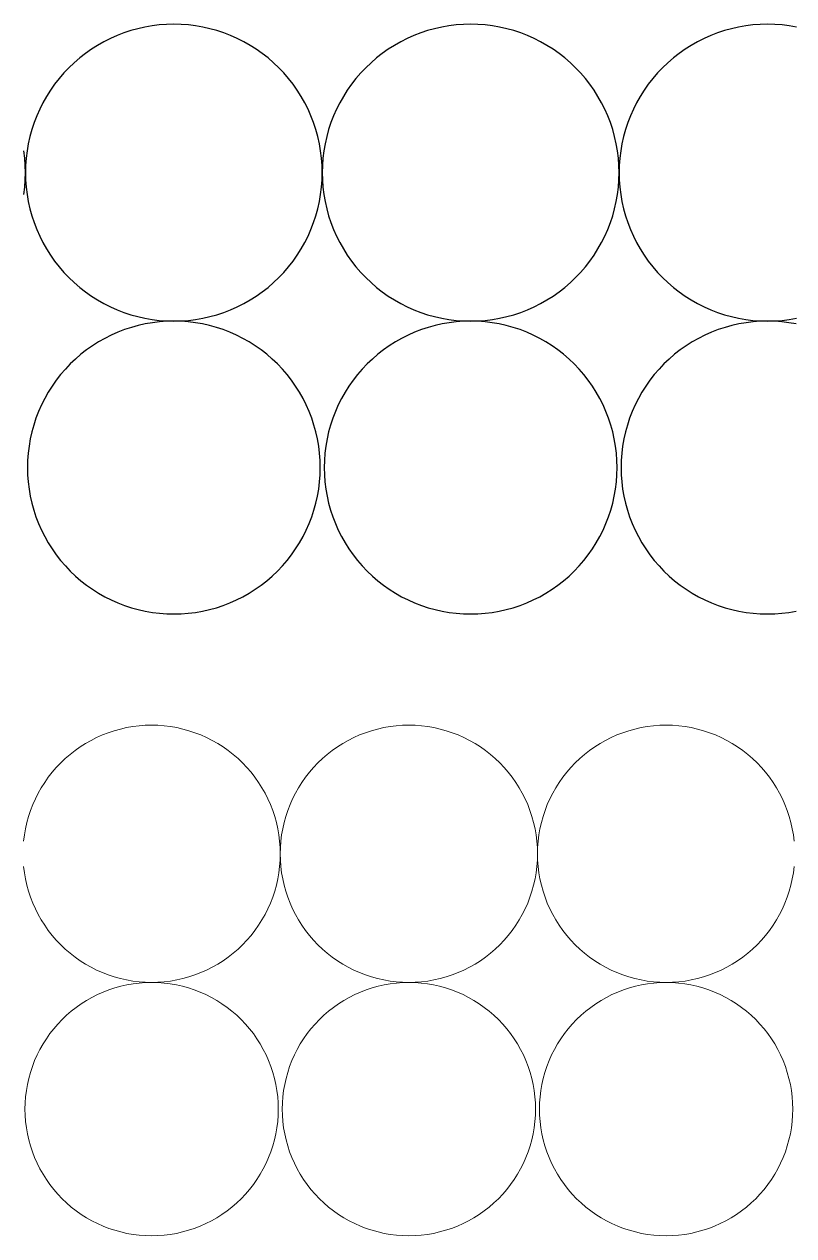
# Model space of a CAD drawing. Header units: millimetres. Extents: x 288 to 851, y 399 to 473.
# Drawn here: x 775.7 to 814.6, y 398.8 to 460.1 of the extents above; entities that cross this region are included whole.
import ezdxf

# ---------------------------------------------------------------- set-up
doc = ezdxf.new("R2010")
doc.units = ezdxf.units.MM
doc.layers.add('TOP_Full_CutOut_90', color=7, linetype='Continuous')
doc.layers.add('TOP_Full_CutOut_90_1', color=7, linetype='Continuous', lineweight=18)

msp = doc.modelspace()

# ---------------------------------------------------------------- linework, layer by layer
at = {"layer": 'TOP_Full_CutOut_90'}
for points in [[(790.770755, 452.931427), (790.743674, 453.298548), (790.698612, 453.663898), (790.635678, 454.026597), (790.555023, 454.385771), (790.456841, 454.740555), (790.341369, 455.090094), (790.208885, 455.433545), (790.059708, 455.770083), (789.894198, 456.098895), (789.712753, 456.41919), (789.515811, 456.730196), (789.303845, 457.031164), (789.077367, 457.321369), (788.836922, 457.600112), (788.583089, 457.86672), (788.316481, 458.120553), (788.037738, 458.360998), (787.747533, 458.587476), (787.446565, 458.799442), (787.135559, 458.996384), (786.815264, 459.177829), (786.486452, 459.343339), (786.149914, 459.492516), (785.806463, 459.625), (785.456924, 459.740472), (785.10214, 459.838654), (784.742966, 459.919309), (784.380267, 459.982243), (784.014917, 460.027305), (783.647796, 460.054386), (783.279789, 460.06342), (782.911781, 460.054386), (782.54466, 460.027305), (782.17931, 459.982243), (781.816611, 459.919309), (781.457437, 459.838654), (781.102654, 459.740472), (780.753115, 459.625), (780.409663, 459.492516), (780.073125, 459.343339), (779.744313, 459.177829), (779.424018, 458.996384), (779.113012, 458.799442), (778.812044, 458.587476), (778.521839, 458.360998), (778.243096, 458.120553), (777.976488, 457.86672), (777.722655, 457.600112), (777.48221, 457.321369), (777.255732, 457.031164), (777.043767, 456.730196), (776.846824, 456.41919), (776.665379, 456.098895), (776.499869, 455.770083), (776.350692, 455.433545), (776.218208, 455.090094), (776.102736, 454.740555), (776.004554, 454.385771), (775.923899, 454.026597), (775.860965, 453.663898), (775.815903, 453.298548), (775.788823, 452.931427), (775.779789, 452.56342), (775.788823, 452.195412), (775.815903, 451.828291), (775.860965, 451.462941), (775.923899, 451.100242), (776.004554, 450.741068), (776.102736, 450.386285), (776.218208, 450.036746), (776.350692, 449.693294), (776.499869, 449.356756), (776.665379, 449.027944), (776.846824, 448.707649), (777.043767, 448.396643), (777.255732, 448.095675), (777.48221, 447.80547), (777.722655, 447.526727), (777.976488, 447.260119), (778.243096, 447.006286), (778.521839, 446.765841), (778.812044, 446.539363), (779.113012, 446.327398), (779.424018, 446.130455), (779.744313, 445.94901), (780.073125, 445.7835), (780.409663, 445.634323), (780.753115, 445.501839), (781.102654, 445.386367), (781.457437, 445.288185), (781.816611, 445.20753), (782.17931, 445.144596), (782.54466, 445.099534), (782.911781, 445.072454), (783.279789, 445.06342), (783.647796, 445.072454), (784.014917, 445.099534), (784.380267, 445.144596), (784.742966, 445.20753), (785.10214, 445.288185), (785.456924, 445.386367), (785.806463, 445.501839), (786.149914, 445.634323), (786.486452, 445.7835), (786.815264, 445.94901), (787.135559, 446.130455), (787.446565, 446.327398), (787.747533, 446.539363), (788.037738, 446.765841), (788.316481, 447.006286), (788.583089, 447.260119), (788.836922, 447.526727), (789.077367, 447.80547), (789.303845, 448.095675), (789.515811, 448.396643), (789.712753, 448.707649), (789.894198, 449.027944), (790.059708, 449.356756), (790.208885, 449.693294), (790.341369, 450.036746), (790.456841, 450.386285), (790.555023, 450.741068), (790.635678, 451.100242), (790.698612, 451.462941), (790.743674, 451.828291), (790.770755, 452.195412), (790.779789, 452.56342)], [(805.770755, 452.931427), (805.743674, 453.298548), (805.698612, 453.663898), (805.635678, 454.026597), (805.555023, 454.385771), (805.456841, 454.740555), (805.341369, 455.090094), (805.208885, 455.433545), (805.059708, 455.770083), (804.894198, 456.098895), (804.712753, 456.41919), (804.515811, 456.730196), (804.303845, 457.031164), (804.077367, 457.321369), (803.836922, 457.600112), (803.583089, 457.86672), (803.316481, 458.120553), (803.037738, 458.360998), (802.747533, 458.587476), (802.446565, 458.799442), (802.135559, 458.996384), (801.815264, 459.177829), (801.486452, 459.343339), (801.149914, 459.492516), (800.806463, 459.625), (800.456924, 459.740472), (800.10214, 459.838654), (799.742966, 459.919309), (799.380267, 459.982243), (799.014917, 460.027305), (798.647796, 460.054386), (798.279789, 460.06342), (797.911781, 460.054386), (797.54466, 460.027305), (797.17931, 459.982243), (796.816611, 459.919309), (796.457437, 459.838654), (796.102654, 459.740472), (795.753115, 459.625), (795.409663, 459.492516), (795.073125, 459.343339), (794.744313, 459.177829), (794.424018, 458.996384), (794.113012, 458.799442), (793.812044, 458.587476), (793.521839, 458.360998), (793.243096, 458.120553), (792.976488, 457.86672), (792.722655, 457.600112), (792.48221, 457.321369), (792.255732, 457.031164), (792.043767, 456.730196), (791.846824, 456.41919), (791.665379, 456.098895), (791.499869, 455.770083), (791.350692, 455.433545), (791.218208, 455.090094), (791.102736, 454.740555), (791.004554, 454.385771), (790.923899, 454.026597), (790.860965, 453.663898), (790.815903, 453.298548), (790.788823, 452.931427), (790.779789, 452.56342), (790.788823, 452.195412), (790.815903, 451.828291), (790.860965, 451.462941), (790.923899, 451.100242), (791.004554, 450.741068), (791.102736, 450.386285), (791.218208, 450.036746), (791.350692, 449.693294), (791.499869, 449.356756), (791.665379, 449.027944), (791.846824, 448.707649), (792.043767, 448.396643), (792.255732, 448.095675), (792.48221, 447.80547), (792.722655, 447.526727), (792.976488, 447.260119), (793.243096, 447.006286), (793.521839, 446.765841), (793.812044, 446.539363), (794.113012, 446.327398), (794.424018, 446.130455), (794.744313, 445.94901), (795.073125, 445.7835), (795.409663, 445.634323), (795.753115, 445.501839), (796.102654, 445.386367), (796.457437, 445.288185), (796.816611, 445.20753), (797.17931, 445.144596), (797.54466, 445.099534), (797.911781, 445.072454), (798.279789, 445.06342), (798.647796, 445.072454), (799.014917, 445.099534), (799.380267, 445.144596), (799.742966, 445.20753), (800.10214, 445.288185), (800.456924, 445.386367), (800.806463, 445.501839), (801.149914, 445.634323), (801.486452, 445.7835), (801.815264, 445.94901), (802.135559, 446.130455), (802.446565, 446.327398), (802.747533, 446.539363), (803.037738, 446.765841), (803.316481, 447.006286), (803.583089, 447.260119), (803.836922, 447.526727), (804.077367, 447.80547), (804.303845, 448.095675), (804.515811, 448.396643), (804.712753, 448.707649), (804.894198, 449.027944), (805.059708, 449.356756), (805.208885, 449.693294), (805.341369, 450.036746), (805.456841, 450.386285), (805.555023, 450.741068), (805.635678, 451.100242), (805.698612, 451.462941), (805.743674, 451.828291), (805.770755, 452.195412), (805.779789, 452.56342)], [(790.670875, 438.02652), (790.644156, 438.388746), (790.599695, 438.749225), (790.5376, 439.107088), (790.45802, 439.461473), (790.361147, 439.811526), (790.247215, 440.156405), (790.116497, 440.495277), (789.969309, 440.827327), (789.806006, 441.151755), (789.62698, 441.46778), (789.432664, 441.774639), (789.223524, 442.071594), (789.000066, 442.35793), (788.762827, 442.632956), (788.512379, 442.89601), (788.249325, 443.146458), (787.974299, 443.383697), (787.687963, 443.607155), (787.391008, 443.816295), (787.084149, 444.010611), (786.768124, 444.189637), (786.443696, 444.35294), (786.111646, 444.500128), (785.772774, 444.630846), (785.427895, 444.744778), (785.077842, 444.841651), (784.723457, 444.921231), (784.365594, 444.983326), (784.005115, 445.027787), (783.642889, 445.054506), (783.279789, 445.06342), (782.916688, 445.054506), (782.554462, 445.027787), (782.193983, 444.983326), (781.83612, 444.921231), (781.481735, 444.841651), (781.131682, 444.744778), (780.786804, 444.630846), (780.447931, 444.500128), (780.115881, 444.35294), (779.791453, 444.189637), (779.475428, 444.010611), (779.168569, 443.816295), (778.871614, 443.607155), (778.585278, 443.383697), (778.310252, 443.146458), (778.047198, 442.89601), (777.79675, 442.632956), (777.559511, 442.35793), (777.336053, 442.071594), (777.126913, 441.774639), (776.932597, 441.46778), (776.753571, 441.151755), (776.590268, 440.827327), (776.44308, 440.495277), (776.312363, 440.156405), (776.19843, 439.811526), (776.101557, 439.461473), (776.021978, 439.107088), (775.959882, 438.749225), (775.915422, 438.388746), (775.888702, 438.02652), (775.879789, 437.66342), (775.888702, 437.300319), (775.915422, 436.938093), (775.959882, 436.577614), (776.021978, 436.219751), (776.101557, 435.865366), (776.19843, 435.515313), (776.312363, 435.170435), (776.44308, 434.831562), (776.590268, 434.499512), (776.753571, 434.175084), (776.932597, 433.859059), (777.126913, 433.5522), (777.336053, 433.255245), (777.559511, 432.968909), (777.79675, 432.693883), (778.047198, 432.430829), (778.310252, 432.180381), (778.585278, 431.943142), (778.871614, 431.719684), (779.168569, 431.510544), (779.475428, 431.316228), (779.791453, 431.137202), (780.115881, 430.973899), (780.447931, 430.826711), (780.786804, 430.695994), (781.131682, 430.582061), (781.481735, 430.485188), (781.83612, 430.405609), (782.193983, 430.343513), (782.554462, 430.299053), (782.916688, 430.272333), (783.279789, 430.26342), (783.642889, 430.272333), (784.005115, 430.299053), (784.365594, 430.343513), (784.723457, 430.405609), (785.077842, 430.485188), (785.427895, 430.582061), (785.772774, 430.695994), (786.111646, 430.826711), (786.443696, 430.973899), (786.768124, 431.137202), (787.084149, 431.316228), (787.391008, 431.510544), (787.687963, 431.719684), (787.974299, 431.943142), (788.249325, 432.180381), (788.512379, 432.430829), (788.762827, 432.693883), (789.000066, 432.968909), (789.223524, 433.255245), (789.432664, 433.5522), (789.62698, 433.859059), (789.806006, 434.175084), (789.969309, 434.499512), (790.116497, 434.831562), (790.247215, 435.170435), (790.361147, 435.515313), (790.45802, 435.865366), (790.5376, 436.219751), (790.599695, 436.577614), (790.644156, 436.938093), (790.670875, 437.300319), (790.679789, 437.66342)], [(805.670875, 438.02652), (805.644156, 438.388746), (805.599695, 438.749225), (805.5376, 439.107088), (805.45802, 439.461473), (805.361147, 439.811526), (805.247215, 440.156405), (805.116497, 440.495277), (804.969309, 440.827327), (804.806006, 441.151755), (804.62698, 441.46778), (804.432664, 441.774639), (804.223524, 442.071594), (804.000066, 442.35793), (803.762827, 442.632956), (803.512379, 442.89601), (803.249325, 443.146458), (802.974299, 443.383697), (802.687963, 443.607155), (802.391008, 443.816295), (802.084149, 444.010611), (801.768124, 444.189637), (801.443696, 444.35294), (801.111646, 444.500128), (800.772774, 444.630846), (800.427895, 444.744778), (800.077842, 444.841651), (799.723457, 444.921231), (799.365594, 444.983326), (799.005115, 445.027787), (798.642889, 445.054506), (798.279789, 445.06342), (797.916688, 445.054506), (797.554462, 445.027787), (797.193983, 444.983326), (796.83612, 444.921231), (796.481735, 444.841651), (796.131682, 444.744778), (795.786804, 444.630846), (795.447931, 444.500128), (795.115881, 444.35294), (794.791453, 444.189637), (794.475428, 444.010611), (794.168569, 443.816295), (793.871614, 443.607155), (793.585278, 443.383697), (793.310252, 443.146458), (793.047198, 442.89601), (792.79675, 442.632956), (792.559511, 442.35793), (792.336053, 442.071594), (792.126913, 441.774639), (791.932597, 441.46778), (791.753571, 441.151755), (791.590268, 440.827327), (791.44308, 440.495277), (791.312363, 440.156405), (791.19843, 439.811526), (791.101557, 439.461473), (791.021978, 439.107088), (790.959882, 438.749225), (790.915422, 438.388746), (790.888702, 438.02652), (790.879789, 437.66342), (790.888702, 437.300319), (790.915422, 436.938093), (790.959882, 436.577614), (791.021978, 436.219751), (791.101557, 435.865366), (791.19843, 435.515313), (791.312363, 435.170435), (791.44308, 434.831562), (791.590268, 434.499512), (791.753571, 434.175084), (791.932597, 433.859059), (792.126913, 433.5522), (792.336053, 433.255245), (792.559511, 432.968909), (792.79675, 432.693883), (793.047198, 432.430829), (793.310252, 432.180381), (793.585278, 431.943142), (793.871614, 431.719684), (794.168569, 431.510544), (794.475428, 431.316228), (794.791453, 431.137202), (795.115881, 430.973899), (795.447931, 430.826711), (795.786804, 430.695994), (796.131682, 430.582061), (796.481735, 430.485188), (796.83612, 430.405609), (797.193983, 430.343513), (797.554462, 430.299053), (797.916688, 430.272333), (798.279789, 430.26342), (798.642889, 430.272333), (799.005115, 430.299053), (799.365594, 430.343513), (799.723457, 430.405609), (800.077842, 430.485188), (800.427895, 430.582061), (800.772774, 430.695994), (801.111646, 430.826711), (801.443696, 430.973899), (801.768124, 431.137202), (802.084149, 431.316228), (802.391008, 431.510544), (802.687963, 431.719684), (802.974299, 431.943142), (803.249325, 432.180381), (803.512379, 432.430829), (803.762827, 432.693883), (804.000066, 432.968909), (804.223524, 433.255245), (804.432664, 433.5522), (804.62698, 433.859059), (804.806006, 434.175084), (804.969309, 434.499512), (805.116497, 434.831562), (805.247215, 435.170435), (805.361147, 435.515313), (805.45802, 435.865366), (805.5376, 436.219751), (805.599695, 436.577614), (805.644156, 436.938093), (805.670875, 437.300319), (805.679789, 437.66342)]]:
    msp.add_lwpolyline(points, close=True, dxfattribs=at)
for points in [[(814.742966, 459.919309), (814.380267, 459.982243), (814.014917, 460.027305), (813.647796, 460.054386), (813.279789, 460.06342), (812.911781, 460.054386), (812.54466, 460.027305), (812.17931, 459.982243), (811.816611, 459.919309), (811.457437, 459.838654), (811.102654, 459.740472), (810.753115, 459.625), (810.409663, 459.492516), (810.073125, 459.343339), (809.744313, 459.177829), (809.424018, 458.996384), (809.113012, 458.799442), (808.812044, 458.587476), (808.521839, 458.360998), (808.243096, 458.120553), (807.976488, 457.86672), (807.722655, 457.600112), (807.48221, 457.321369), (807.255732, 457.031164), (807.043767, 456.730196), (806.846824, 456.41919), (806.665379, 456.098895), (806.499869, 455.770083), (806.350692, 455.433545), (806.218208, 455.090094), (806.102736, 454.740555), (806.004554, 454.385771), (805.923899, 454.026597), (805.860965, 453.663898), (805.815903, 453.298548), (805.788823, 452.931427), (805.779789, 452.56342), (805.788823, 452.195412), (805.815903, 451.828291), (805.860965, 451.462941), (805.923899, 451.100242), (806.004554, 450.741068), (806.102736, 450.386285), (806.218208, 450.036746), (806.350692, 449.693294), (806.499869, 449.356756), (806.665379, 449.027944), (806.846824, 448.707649), (807.043767, 448.396643), (807.255732, 448.095675), (807.48221, 447.80547), (807.722655, 447.526727), (807.976488, 447.260119), (808.243096, 447.006286), (808.521839, 446.765841), (808.812044, 446.539363), (809.113012, 446.327398), (809.424018, 446.130455), (809.744313, 445.94901), (810.073125, 445.7835), (810.409663, 445.634323), (810.753115, 445.501839), (811.102654, 445.386367), (811.457437, 445.288185), (811.816611, 445.20753), (812.17931, 445.144596), (812.54466, 445.099534), (812.911781, 445.072454), (813.279789, 445.06342), (813.647796, 445.072454), (814.014917, 445.099534), (814.380267, 445.144596), (814.742966, 445.20753)], [(775.698612, 451.462941), (775.743674, 451.828291), (775.770755, 452.195412), (775.779789, 452.56342), (775.770755, 452.931427), (775.743674, 453.298548), (775.698612, 453.663898)], [(814.723457, 444.921231), (814.365594, 444.983326), (814.005115, 445.027787), (813.642889, 445.054506), (813.279789, 445.06342), (812.916688, 445.054506), (812.554462, 445.027787), (812.193983, 444.983326), (811.83612, 444.921231), (811.481735, 444.841651), (811.131682, 444.744778), (810.786804, 444.630846), (810.447931, 444.500128), (810.115881, 444.35294), (809.791453, 444.189637), (809.475428, 444.010611), (809.168569, 443.816295), (808.871614, 443.607155), (808.585278, 443.383697), (808.310252, 443.146458), (808.047198, 442.89601), (807.79675, 442.632956), (807.559511, 442.35793), (807.336053, 442.071594), (807.126913, 441.774639), (806.932597, 441.46778), (806.753571, 441.151755), (806.590268, 440.827327), (806.44308, 440.495277), (806.312363, 440.156405), (806.19843, 439.811526), (806.101557, 439.461473), (806.021978, 439.107088), (805.959882, 438.749225), (805.915422, 438.388746), (805.888702, 438.02652), (805.879789, 437.66342), (805.888702, 437.300319), (805.915422, 436.938093), (805.959882, 436.577614), (806.021978, 436.219751), (806.101557, 435.865366), (806.19843, 435.515313), (806.312363, 435.170435), (806.44308, 434.831562), (806.590268, 434.499512), (806.753571, 434.175084), (806.932597, 433.859059), (807.126913, 433.5522), (807.336053, 433.255245), (807.559511, 432.968909), (807.79675, 432.693883), (808.047198, 432.430829), (808.310252, 432.180381), (808.585278, 431.943142), (808.871614, 431.719684), (809.168569, 431.510544), (809.475428, 431.316228), (809.791453, 431.137202), (810.115881, 430.973899), (810.447931, 430.826711), (810.786804, 430.695994), (811.131682, 430.582061), (811.481735, 430.485188), (811.83612, 430.405609), (812.193983, 430.343513), (812.554462, 430.299053), (812.916688, 430.272333), (813.279789, 430.26342), (813.642889, 430.272333), (814.005115, 430.299053), (814.365594, 430.343513), (814.723457, 430.405609)]]:
    msp.add_lwpolyline(points, dxfattribs=at)
at = {"layer": 'TOP_Full_CutOut_90_1'}
for points in [[(775.688061, 417.508441), (775.727114, 417.191805), (775.781657, 416.877466), (775.851559, 416.566182), (775.93665, 416.258702), (776.036725, 415.955769), (776.151545, 415.658111), (776.280831, 415.366445), (776.424273, 415.081474), (776.581526, 414.803885), (776.752209, 414.534346), (776.935913, 414.273507), (777.132194, 414.021997), (777.340579, 413.78042), (777.560568, 413.549359), (777.791628, 413.329371), (778.033205, 413.120985), (778.284716, 412.924704), (778.545555, 412.741), (778.815094, 412.570317), (779.092683, 412.413065), (779.377654, 412.269622), (779.669319, 412.140336), (779.966978, 412.025516), (780.269911, 411.925441), (780.577391, 411.84035), (780.888675, 411.770449), (781.203014, 411.715906), (781.51965, 411.676852), (781.837822, 411.653382), (782.156762, 411.645553), (782.475702, 411.653382), (782.793873, 411.676852), (783.11051, 411.715906), (783.424849, 411.770449), (783.736133, 411.84035), (784.043612, 411.925441), (784.346546, 412.025516), (784.644204, 412.140336), (784.93587, 412.269622), (785.22084, 412.413065), (785.49843, 412.570317), (785.767968, 412.741), (786.028807, 412.924704), (786.280318, 413.120985), (786.521895, 413.329371), (786.752956, 413.549359), (786.972944, 413.78042), (787.18133, 414.021997), (787.377611, 414.273507), (787.561314, 414.534346), (787.731998, 414.803885), (787.88925, 415.081474), (788.032692, 415.366445), (788.161979, 415.658111), (788.276798, 415.955769), (788.376874, 416.258702), (788.461965, 416.566182), (788.531866, 416.877466), (788.586409, 417.191805), (788.625462, 417.508441), (788.648932, 417.826613), (788.656762, 418.145553), (788.648932, 418.464493), (788.625462, 418.782664), (788.586409, 419.099301), (788.531866, 419.41364), (788.461965, 419.724924), (788.376874, 420.032403), (788.276798, 420.335337), (788.161979, 420.632995), (788.032692, 420.924661), (787.88925, 421.209632), (787.731998, 421.487221), (787.561314, 421.756759), (787.377611, 422.017598), (787.18133, 422.269109), (786.972944, 422.510686), (786.752956, 422.741747), (786.521895, 422.961735), (786.280318, 423.170121), (786.028807, 423.366402), (785.767968, 423.550105), (785.49843, 423.720789), (785.22084, 423.878041), (784.93587, 424.021483), (784.644204, 424.15077), (784.346546, 424.265589), (784.043612, 424.365665), (783.736133, 424.450756), (783.424849, 424.520657), (783.11051, 424.5752), (782.793873, 424.614254), (782.475702, 424.637723), (782.156762, 424.645553), (781.837822, 424.637723), (781.51965, 424.614254), (781.203014, 424.5752), (780.888675, 424.520657), (780.577391, 424.450756), (780.269911, 424.365665), (779.966978, 424.265589), (779.669319, 424.15077), (779.377654, 424.021483), (779.092683, 423.878041), (778.815094, 423.720789), (778.545555, 423.550105), (778.284716, 423.366402), (778.033205, 423.170121), (777.791628, 422.961735), (777.560568, 422.741747), (777.340579, 422.510686), (777.132194, 422.269109), (776.935913, 422.017598), (776.752209, 421.756759), (776.581526, 421.487221), (776.424273, 421.209632), (776.280831, 420.924661), (776.151545, 420.632995), (776.036725, 420.335337), (775.93665, 420.032403), (775.851559, 419.724924), (775.781657, 419.41364), (775.727114, 419.099301), (775.688061, 418.782664)], [(814.625462, 418.782664), (814.586409, 419.099301), (814.531866, 419.41364), (814.461965, 419.724924), (814.376874, 420.032403), (814.276798, 420.335337), (814.161979, 420.632995), (814.032692, 420.924661), (813.88925, 421.209632), (813.731998, 421.487221), (813.561314, 421.756759), (813.377611, 422.017598), (813.18133, 422.269109), (812.972944, 422.510686), (812.752956, 422.741747), (812.521895, 422.961735), (812.280318, 423.170121), (812.028807, 423.366402), (811.767968, 423.550105), (811.49843, 423.720789), (811.22084, 423.878041), (810.93587, 424.021483), (810.644204, 424.15077), (810.346546, 424.265589), (810.043612, 424.365665), (809.736133, 424.450756), (809.424849, 424.520657), (809.11051, 424.5752), (808.793873, 424.614254), (808.475702, 424.637723), (808.156762, 424.645553), (807.837822, 424.637723), (807.51965, 424.614254), (807.203014, 424.5752), (806.888675, 424.520657), (806.577391, 424.450756), (806.269911, 424.365665), (805.966978, 424.265589), (805.669319, 424.15077), (805.377654, 424.021483), (805.092683, 423.878041), (804.815094, 423.720789), (804.545555, 423.550105), (804.284716, 423.366402), (804.033205, 423.170121), (803.791628, 422.961735), (803.560568, 422.741747), (803.340579, 422.510686), (803.132194, 422.269109), (802.935913, 422.017598), (802.752209, 421.756759), (802.581526, 421.487221), (802.424273, 421.209632), (802.280831, 420.924661), (802.151545, 420.632995), (802.036725, 420.335337), (801.93665, 420.032403), (801.851559, 419.724924), (801.781657, 419.41364), (801.727114, 419.099301), (801.688061, 418.782664), (801.664591, 418.464493), (801.656762, 418.145553), (801.664591, 417.826613), (801.688061, 417.508441), (801.727114, 417.191805), (801.781657, 416.877466), (801.851559, 416.566182), (801.93665, 416.258702), (802.036725, 415.955769), (802.151545, 415.658111), (802.280831, 415.366445), (802.424273, 415.081474), (802.581526, 414.803885), (802.752209, 414.534346), (802.935913, 414.273507), (803.132194, 414.021997), (803.340579, 413.78042), (803.560568, 413.549359), (803.791628, 413.329371), (804.033205, 413.120985), (804.284716, 412.924704), (804.545555, 412.741), (804.815094, 412.570317), (805.092683, 412.413065), (805.377654, 412.269622), (805.669319, 412.140336), (805.966978, 412.025516), (806.269911, 411.925441), (806.577391, 411.84035), (806.888675, 411.770449), (807.203014, 411.715906), (807.51965, 411.676852), (807.837822, 411.653382), (808.156762, 411.645553), (808.475702, 411.653382), (808.793873, 411.676852), (809.11051, 411.715906), (809.424849, 411.770449), (809.736133, 411.84035), (810.043612, 411.925441), (810.346546, 412.025516), (810.644204, 412.140336), (810.93587, 412.269622), (811.22084, 412.413065), (811.49843, 412.570317), (811.767968, 412.741), (812.028807, 412.924704), (812.280318, 413.120985), (812.521895, 413.329371), (812.752956, 413.549359), (812.972944, 413.78042), (813.18133, 414.021997), (813.377611, 414.273507), (813.561314, 414.534346), (813.731998, 414.803885), (813.88925, 415.081474), (814.032692, 415.366445), (814.161979, 415.658111), (814.276798, 415.955769), (814.376874, 416.258702), (814.461965, 416.566182), (814.531866, 416.877466), (814.586409, 417.191805), (814.625462, 417.508441)]]:
    msp.add_lwpolyline(points, dxfattribs=at)
for points in [[(801.648932, 418.464493), (801.625462, 418.782664), (801.586409, 419.099301), (801.531866, 419.41364), (801.461965, 419.724924), (801.376874, 420.032403), (801.276798, 420.335337), (801.161979, 420.632995), (801.032692, 420.924661), (800.88925, 421.209632), (800.731998, 421.487221), (800.561314, 421.756759), (800.377611, 422.017598), (800.18133, 422.269109), (799.972944, 422.510686), (799.752956, 422.741747), (799.521895, 422.961735), (799.280318, 423.170121), (799.028807, 423.366402), (798.767968, 423.550105), (798.49843, 423.720789), (798.22084, 423.878041), (797.93587, 424.021483), (797.644204, 424.15077), (797.346546, 424.265589), (797.043612, 424.365665), (796.736133, 424.450756), (796.424849, 424.520657), (796.11051, 424.5752), (795.793873, 424.614254), (795.475702, 424.637723), (795.156762, 424.645553), (794.837822, 424.637723), (794.51965, 424.614254), (794.203014, 424.5752), (793.888675, 424.520657), (793.577391, 424.450756), (793.269911, 424.365665), (792.966978, 424.265589), (792.669319, 424.15077), (792.377654, 424.021483), (792.092683, 423.878041), (791.815094, 423.720789), (791.545555, 423.550105), (791.284716, 423.366402), (791.033205, 423.170121), (790.791628, 422.961735), (790.560568, 422.741747), (790.340579, 422.510686), (790.132194, 422.269109), (789.935913, 422.017598), (789.752209, 421.756759), (789.581526, 421.487221), (789.424273, 421.209632), (789.280831, 420.924661), (789.151545, 420.632995), (789.036725, 420.335337), (788.93665, 420.032403), (788.851559, 419.724924), (788.781657, 419.41364), (788.727114, 419.099301), (788.688061, 418.782664), (788.664591, 418.464493), (788.656762, 418.145553), (788.664591, 417.826613), (788.688061, 417.508441), (788.727114, 417.191805), (788.781657, 416.877466), (788.851559, 416.566182), (788.93665, 416.258702), (789.036725, 415.955769), (789.151545, 415.658111), (789.280831, 415.366445), (789.424273, 415.081474), (789.581526, 414.803885), (789.752209, 414.534346), (789.935913, 414.273507), (790.132194, 414.021997), (790.340579, 413.78042), (790.560568, 413.549359), (790.791628, 413.329371), (791.033205, 413.120985), (791.284716, 412.924704), (791.545555, 412.741), (791.815094, 412.570317), (792.092683, 412.413065), (792.377654, 412.269622), (792.669319, 412.140336), (792.966978, 412.025516), (793.269911, 411.925441), (793.577391, 411.84035), (793.888675, 411.770449), (794.203014, 411.715906), (794.51965, 411.676852), (794.837822, 411.653382), (795.156762, 411.645553), (795.475702, 411.653382), (795.793873, 411.676852), (796.11051, 411.715906), (796.424849, 411.770449), (796.736133, 411.84035), (797.043612, 411.925441), (797.346546, 412.025516), (797.644204, 412.140336), (797.93587, 412.269622), (798.22084, 412.413065), (798.49843, 412.570317), (798.767968, 412.741), (799.028807, 412.924704), (799.280318, 413.120985), (799.521895, 413.329371), (799.752956, 413.549359), (799.972944, 413.78042), (800.18133, 414.021997), (800.377611, 414.273507), (800.561314, 414.534346), (800.731998, 414.803885), (800.88925, 415.081474), (801.032692, 415.366445), (801.161979, 415.658111), (801.276798, 415.955769), (801.376874, 416.258702), (801.461965, 416.566182), (801.531866, 416.877466), (801.586409, 417.191805), (801.625462, 417.508441), (801.648932, 417.826613), (801.656762, 418.145553)], [(788.549053, 405.559586), (788.525944, 405.872863), (788.487491, 406.184628), (788.433787, 406.494131), (788.364962, 406.800626), (788.28118, 407.103375), (788.182644, 407.401648), (788.069591, 407.694727), (787.942293, 407.981905), (787.801058, 408.262492), (787.646225, 408.53581), (787.478167, 408.801202), (787.29729, 409.058028), (787.104029, 409.30567), (786.898849, 409.54353), (786.682245, 409.771036), (786.454739, 409.98764), (786.216879, 410.19282), (785.969237, 410.386081), (785.712411, 410.566958), (785.447019, 410.735016), (785.173701, 410.889849), (784.893114, 411.031084), (784.605936, 411.158382), (784.312857, 411.271435), (784.014584, 411.369971), (783.711835, 411.453753), (783.40534, 411.522579), (783.095837, 411.576283), (782.784071, 411.614735), (782.470795, 411.637844), (782.156762, 411.645553), (781.842729, 411.637844), (781.529452, 411.614735), (781.217687, 411.576283), (780.908184, 411.522579), (780.601689, 411.453753), (780.29894, 411.369971), (780.000667, 411.271435), (779.707588, 411.158382), (779.420409, 411.031084), (779.139823, 410.889849), (778.866504, 410.735016), (778.601112, 410.566958), (778.344286, 410.386081), (778.096645, 410.19282), (777.858784, 409.98764), (777.631278, 409.771036), (777.414674, 409.54353), (777.209495, 409.30567), (777.016233, 409.058028), (776.835356, 408.801202), (776.667299, 408.53581), (776.512466, 408.262492), (776.37123, 407.981905), (776.243933, 407.694727), (776.13088, 407.401648), (776.032344, 407.103375), (775.948562, 406.800626), (775.879736, 406.494131), (775.826032, 406.184628), (775.787579, 405.872863), (775.764471, 405.559586), (775.756762, 405.245553), (775.764471, 404.93152), (775.787579, 404.618243), (775.826032, 404.306478), (775.879736, 403.996975), (775.948562, 403.69048), (776.032344, 403.387731), (776.13088, 403.089458), (776.243933, 402.796379), (776.37123, 402.5092), (776.512466, 402.228614), (776.667299, 401.955295), (776.835356, 401.689903), (777.016233, 401.433077), (777.209495, 401.185436), (777.414674, 400.947576), (777.631278, 400.720069), (777.858784, 400.503466), (778.096645, 400.298286), (778.344286, 400.105025), (778.601112, 399.924147), (778.866504, 399.75609), (779.139823, 399.601257), (779.420409, 399.460021), (779.707588, 399.332724), (780.000667, 399.219671), (780.29894, 399.121135), (780.601689, 399.037353), (780.908184, 398.968527), (781.217687, 398.914823), (781.529452, 398.876371), (781.842729, 398.853262), (782.156762, 398.845553), (782.470795, 398.853262), (782.784071, 398.876371), (783.095837, 398.914823), (783.40534, 398.968527), (783.711835, 399.037353), (784.014584, 399.121135), (784.312857, 399.219671), (784.605936, 399.332724), (784.893114, 399.460021), (785.173701, 399.601257), (785.447019, 399.75609), (785.712411, 399.924147), (785.969237, 400.105025), (786.216879, 400.298286), (786.454739, 400.503466), (786.682245, 400.720069), (786.898849, 400.947576), (787.104029, 401.185436), (787.29729, 401.433077), (787.478167, 401.689903), (787.646225, 401.955295), (787.801058, 402.228614), (787.942293, 402.5092), (788.069591, 402.796379), (788.182644, 403.089458), (788.28118, 403.387731), (788.364962, 403.69048), (788.433787, 403.996975), (788.487491, 404.306478), (788.525944, 404.618243), (788.549053, 404.93152), (788.556762, 405.245553)], [(801.549053, 405.559586), (801.525944, 405.872863), (801.487491, 406.184628), (801.433787, 406.494131), (801.364962, 406.800626), (801.28118, 407.103375), (801.182644, 407.401648), (801.069591, 407.694727), (800.942293, 407.981905), (800.801058, 408.262492), (800.646225, 408.53581), (800.478167, 408.801202), (800.29729, 409.058028), (800.104029, 409.30567), (799.898849, 409.54353), (799.682245, 409.771036), (799.454739, 409.98764), (799.216879, 410.19282), (798.969237, 410.386081), (798.712411, 410.566958), (798.447019, 410.735016), (798.173701, 410.889849), (797.893114, 411.031084), (797.605936, 411.158382), (797.312857, 411.271435), (797.014584, 411.369971), (796.711835, 411.453753), (796.40534, 411.522579), (796.095837, 411.576283), (795.784071, 411.614735), (795.470795, 411.637844), (795.156762, 411.645553), (794.842729, 411.637844), (794.529452, 411.614735), (794.217687, 411.576283), (793.908184, 411.522579), (793.601689, 411.453753), (793.29894, 411.369971), (793.000667, 411.271435), (792.707588, 411.158382), (792.420409, 411.031084), (792.139823, 410.889849), (791.866504, 410.735016), (791.601112, 410.566958), (791.344286, 410.386081), (791.096645, 410.19282), (790.858784, 409.98764), (790.631278, 409.771036), (790.414674, 409.54353), (790.209495, 409.30567), (790.016233, 409.058028), (789.835356, 408.801202), (789.667299, 408.53581), (789.512466, 408.262492), (789.37123, 407.981905), (789.243933, 407.694727), (789.13088, 407.401648), (789.032344, 407.103375), (788.948562, 406.800626), (788.879736, 406.494131), (788.826032, 406.184628), (788.787579, 405.872863), (788.764471, 405.559586), (788.756762, 405.245553), (788.764471, 404.93152), (788.787579, 404.618243), (788.826032, 404.306478), (788.879736, 403.996975), (788.948562, 403.69048), (789.032344, 403.387731), (789.13088, 403.089458), (789.243933, 402.796379), (789.37123, 402.5092), (789.512466, 402.228614), (789.667299, 401.955295), (789.835356, 401.689903), (790.016233, 401.433077), (790.209495, 401.185436), (790.414674, 400.947576), (790.631278, 400.720069), (790.858784, 400.503466), (791.096645, 400.298286), (791.344286, 400.105025), (791.601112, 399.924147), (791.866504, 399.75609), (792.139823, 399.601257), (792.420409, 399.460021), (792.707588, 399.332724), (793.000667, 399.219671), (793.29894, 399.121135), (793.601689, 399.037353), (793.908184, 398.968527), (794.217687, 398.914823), (794.529452, 398.876371), (794.842729, 398.853262), (795.156762, 398.845553), (795.470795, 398.853262), (795.784071, 398.876371), (796.095837, 398.914823), (796.40534, 398.968527), (796.711835, 399.037353), (797.014584, 399.121135), (797.312857, 399.219671), (797.605936, 399.332724), (797.893114, 399.460021), (798.173701, 399.601257), (798.447019, 399.75609), (798.712411, 399.924147), (798.969237, 400.105025), (799.216879, 400.298286), (799.454739, 400.503466), (799.682245, 400.720069), (799.898849, 400.947576), (800.104029, 401.185436), (800.29729, 401.433077), (800.478167, 401.689903), (800.646225, 401.955295), (800.801058, 402.228614), (800.942293, 402.5092), (801.069591, 402.796379), (801.182644, 403.089458), (801.28118, 403.387731), (801.364962, 403.69048), (801.433787, 403.996975), (801.487491, 404.306478), (801.525944, 404.618243), (801.549053, 404.93152), (801.556762, 405.245553)], [(814.549053, 405.559586), (814.525944, 405.872863), (814.487491, 406.184628), (814.433787, 406.494131), (814.364962, 406.800626), (814.28118, 407.103375), (814.182644, 407.401648), (814.069591, 407.694727), (813.942293, 407.981905), (813.801058, 408.262492), (813.646225, 408.53581), (813.478167, 408.801202), (813.29729, 409.058028), (813.104029, 409.30567), (812.898849, 409.54353), (812.682245, 409.771036), (812.454739, 409.98764), (812.216879, 410.19282), (811.969237, 410.386081), (811.712411, 410.566958), (811.447019, 410.735016), (811.173701, 410.889849), (810.893114, 411.031084), (810.605936, 411.158382), (810.312857, 411.271435), (810.014584, 411.369971), (809.711835, 411.453753), (809.40534, 411.522579), (809.095837, 411.576283), (808.784071, 411.614735), (808.470795, 411.637844), (808.156762, 411.645553), (807.842729, 411.637844), (807.529452, 411.614735), (807.217687, 411.576283), (806.908184, 411.522579), (806.601689, 411.453753), (806.29894, 411.369971), (806.000667, 411.271435), (805.707588, 411.158382), (805.420409, 411.031084), (805.139823, 410.889849), (804.866504, 410.735016), (804.601112, 410.566958), (804.344286, 410.386081), (804.096645, 410.19282), (803.858784, 409.98764), (803.631278, 409.771036), (803.414674, 409.54353), (803.209495, 409.30567), (803.016233, 409.058028), (802.835356, 408.801202), (802.667299, 408.53581), (802.512466, 408.262492), (802.37123, 407.981905), (802.243933, 407.694727), (802.13088, 407.401648), (802.032344, 407.103375), (801.948562, 406.800626), (801.879736, 406.494131), (801.826032, 406.184628), (801.787579, 405.872863), (801.764471, 405.559586), (801.756762, 405.245553), (801.764471, 404.93152), (801.787579, 404.618243), (801.826032, 404.306478), (801.879736, 403.996975), (801.948562, 403.69048), (802.032344, 403.387731), (802.13088, 403.089458), (802.243933, 402.796379), (802.37123, 402.5092), (802.512466, 402.228614), (802.667299, 401.955295), (802.835356, 401.689903), (803.016233, 401.433077), (803.209495, 401.185436), (803.414674, 400.947576), (803.631278, 400.720069), (803.858784, 400.503466), (804.096645, 400.298286), (804.344286, 400.105025), (804.601112, 399.924147), (804.866504, 399.75609), (805.139823, 399.601257), (805.420409, 399.460021), (805.707588, 399.332724), (806.000667, 399.219671), (806.29894, 399.121135), (806.601689, 399.037353), (806.908184, 398.968527), (807.217687, 398.914823), (807.529452, 398.876371), (807.842729, 398.853262), (808.156762, 398.845553), (808.470795, 398.853262), (808.784071, 398.876371), (809.095837, 398.914823), (809.40534, 398.968527), (809.711835, 399.037353), (810.014584, 399.121135), (810.312857, 399.219671), (810.605936, 399.332724), (810.893114, 399.460021), (811.173701, 399.601257), (811.447019, 399.75609), (811.712411, 399.924147), (811.969237, 400.105025), (812.216879, 400.298286), (812.454739, 400.503466), (812.682245, 400.720069), (812.898849, 400.947576), (813.104029, 401.185436), (813.29729, 401.433077), (813.478167, 401.689903), (813.646225, 401.955295), (813.801058, 402.228614), (813.942293, 402.5092), (814.069591, 402.796379), (814.182644, 403.089458), (814.28118, 403.387731), (814.364962, 403.69048), (814.433787, 403.996975), (814.487491, 404.306478), (814.525944, 404.618243), (814.549053, 404.93152), (814.556762, 405.245553)]]:
    msp.add_lwpolyline(points, close=True, dxfattribs=at)

doc.saveas('drawing.dxf')
